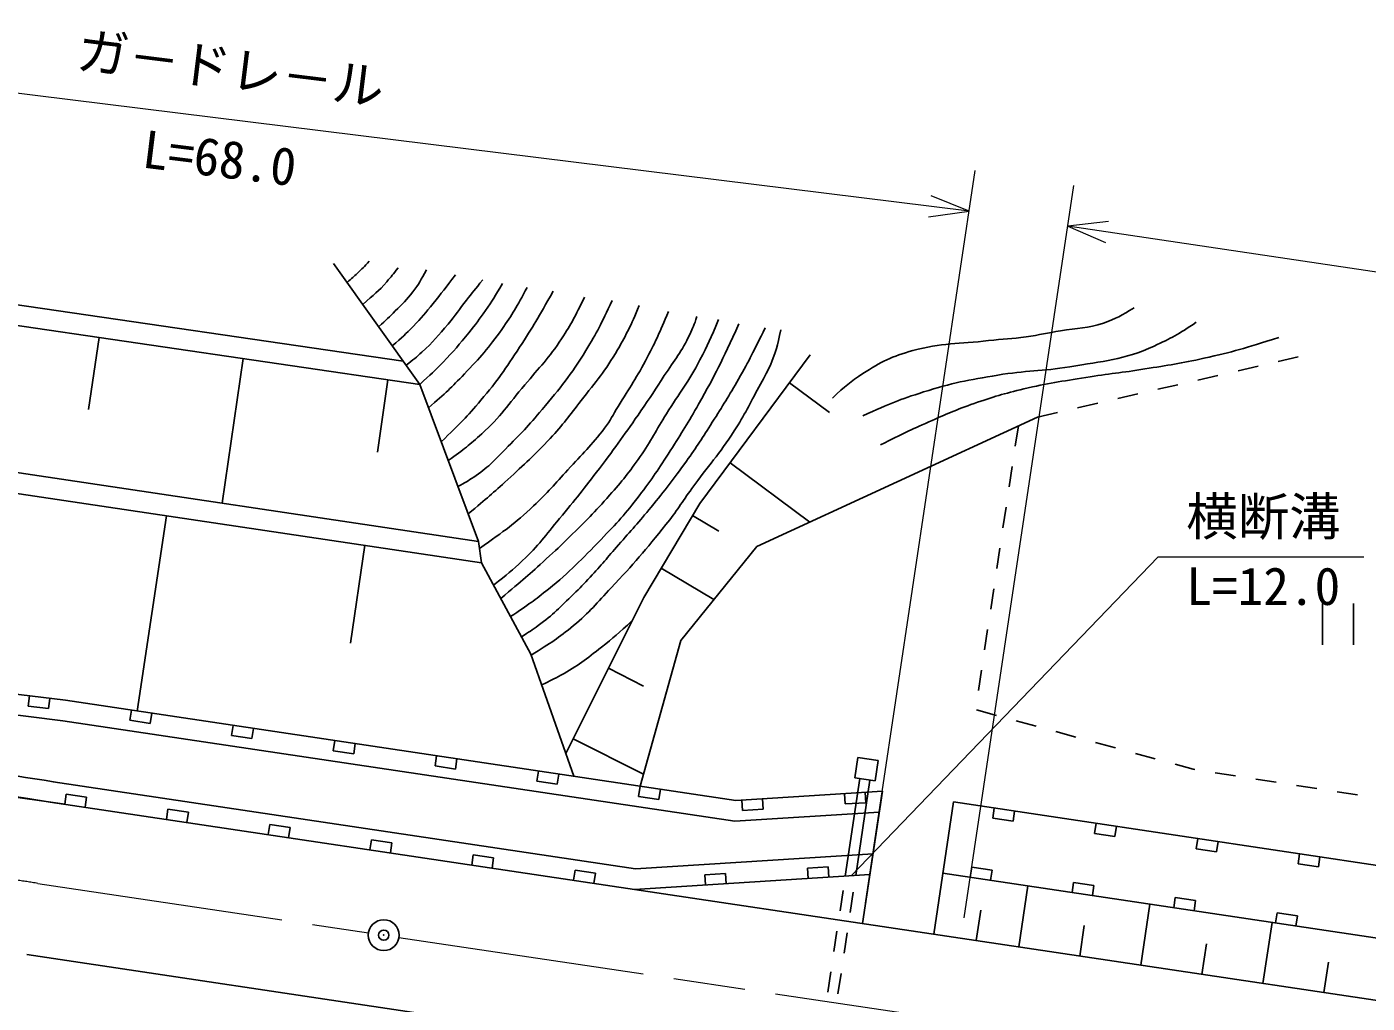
# Model space of a CAD drawing. Units: millimetres, scale not verified. Extents: x 0 to 700000, y -47500 to 447500.
# Drawn here: x 451518 to 516653, y 300602 to 348054 of the extents above; entities that cross this region are included whole.
import ezdxf
from ezdxf.enums import TextEntityAlignment as Align

# ---------------------------------------------------------------- set-up
doc = ezdxf.new("R2010")
doc.units = ezdxf.units.MM
doc.header["$LTSCALE"] = 1000
doc.header["$PDMODE"] = 32
doc.header["$PDSIZE"] = 500
doc.linetypes.add('CHAIN', pattern=[18.5, 12, -1.5, 3.5, -1.5])
doc.layers.add('作業ﾚｲﾔ1', color=7, linetype='Continuous', lineweight=25)
doc.styles.add('@ＭＳ ゴシック', font='')
doc.styles.add('ＭＳ ゴシック', font='')
doc.styles.get('@ＭＳ ゴシック').set_extended_font_data('@MS Gothic')
doc.styles.get('ＭＳ ゴシック').set_extended_font_data('MS Gothic')

msp = doc.modelspace()

# ---------------------------------------------------------------- linework, layer by layer
at = {"layer": '作業ﾚｲﾔ1', "lineweight": 13}
for p, q in [((497314, 339096), (424938, 348054)), ((492280, 305459), (497610, 341074)), ((497068, 304743), (502396, 340346)), ((497314, 339096), (495460, 339847)), ((495333, 338820), (497314, 339096)), ((504088, 338594), (502100, 338368)), ((574296, 327563), (502100, 338368)), ((502100, 338368), (503934, 337570)), ((506488, 322288), (491571, 306794)), ((506488, 322288), (516488, 322288))]:
    msp.add_line(p, q, dxfattribs=at)
at = {"layer": '作業ﾚｲﾔ1'}
for p, q in [((470610, 330676), (466420, 336555)), ((445663, 335336), (469806, 331804)), ((445519, 334346), (470610, 330676)), ((455030, 332955), (454519, 329461)), ((462038, 331930), (461010, 324902)), ((484222, 324891), (489590, 332109)), ((510377, 331336), (511351, 331561)), ((512326, 331786), (513300, 332011)), ((469066, 330902), (468552, 327388)), ((508428, 330886), (509403, 331111)), ((470610, 330676), (473472, 323042)), ((488577, 330748), (490518, 329305)), ((506480, 330436), (507454, 330661)), ((502582, 329536), (503556, 329761)), ((504531, 329986), (505505, 330211)), ((486999, 322793), (500633, 329086)), ((500633, 329086), (501608, 329311)), ((499702, 328656), (499552, 327667)), ((473472, 323042), (443258, 327551)), ((473620, 322009), (442878, 326596)), ((485692, 326867), (489573, 323981)), ((499402, 326678), (499253, 325690)), ((481508, 320325), (484222, 324891)), ((499103, 324701), (498954, 323712)), ((458304, 324295), (456887, 314801)), ((483871, 324300), (485151, 323538)), ((467951, 322855), (467243, 318106)), ((473472, 323042), (473620, 322009)), ((483297, 318228), (486999, 322793)), ((498804, 322723), (498655, 321735)), ((476016, 317559), (473620, 322009)), ((482348, 321739), (484909, 320216)), ((498505, 320746), (498356, 319757)), ((477704, 312741), (481508, 320325)), ((514489, 320021), (514489, 318021)), ((515989, 320021), (515989, 318021)), ((498206, 318768), (498056, 317780)), ((481322, 311144), (483297, 318228)), ((478095, 311627), (476016, 317559)), ((439543, 317034), (453397, 315323)), ((479778, 316877), (481491, 316017)), ((497907, 316791), (497757, 315802)), ((439189, 316070), (453262, 314332)), ((451647, 315540), (451585, 315043)), ((452578, 314921), (452639, 315417)), ((485971, 310448), (453397, 315323)), ((451585, 315043), (452578, 314921)), ((456598, 314844), (456524, 314350)), ((457513, 314202), (457587, 314696)), ((497672, 314855), (498636, 314591)), ((485928, 309443), (453262, 314332)), ((456524, 314350), (457513, 314202)), ((461543, 314104), (461469, 313610)), ((462458, 313462), (462532, 313956)), ((499601, 314327), (500565, 314062)), ((461469, 313610), (462458, 313462)), ((466488, 313364), (466413, 312870)), ((478060, 313450), (481486, 311732)), ((501529, 313798), (502494, 313534)), ((466413, 312870), (467402, 312722)), ((467402, 312722), (467476, 313216)), ((503458, 313270), (504423, 313005)), ((505387, 312741), (506352, 312477)), ((471432, 312624), (471358, 312130)), ((471358, 312130), (472347, 311982)), ((472347, 311982), (472421, 312476)), ((491898, 312543), (491750, 311554)), ((491898, 312543), (492887, 312395)), ((492887, 312395), (492739, 311406)), ((507316, 312213), (508203, 311970)), ((453360, 310273), (445322, 311399)), ((481094, 307133), (452805, 311367)), ((476377, 311884), (476303, 311389)), ((476303, 311389), (477292, 311241)), ((477292, 311241), (477366, 311736)), ((491997, 311517), (491287, 306776)), ((491750, 311554), (492739, 311406)), ((492491, 311443), (491798, 306809)), ((508203, 311970), (508283, 311957)), ((509271, 311803), (510259, 311648)), ((511247, 311494), (512235, 311339)), ((453434, 310768), (453360, 310273)), ((454423, 310620), (453434, 310768)), ((481322, 311144), (481248, 310649)), ((482237, 310501), (482311, 310996)), ((485971, 310448), (493094, 310899)), ((491260, 310783), (491291, 310284)), ((492132, 304470), (493094, 310899)), ((492289, 310347), (492258, 310846)), ((513223, 311185), (514211, 311030)), ((515199, 310876), (516187, 310721)), ((481051, 306129), (452657, 310378)), ((454349, 310125), (454423, 310620)), ((481248, 310649), (482237, 310501)), ((486270, 310467), (486301, 309968)), ((487299, 310031), (487268, 310530)), ((491291, 310284), (492289, 310347)), ((495593, 303952), (496555, 310381)), ((496555, 310381), (570078, 299377)), ((498533, 310085), (498459, 309590)), ((458379, 310028), (458305, 309533)), ((459368, 309880), (458379, 310028)), ((459294, 309385), (459368, 309880)), ((485928, 309443), (492942, 309887)), ((486301, 309968), (487299, 310031)), ((498459, 309590), (499448, 309442)), ((499448, 309442), (499522, 309937)), ((463324, 309288), (463250, 308793)), ((464313, 309140), (463324, 309288)), ((464239, 308645), (464313, 309140)), ((503478, 309345), (503404, 308850)), ((503404, 308850), (504393, 308702)), ((504393, 308702), (504467, 309197)), ((468269, 308547), (468195, 308053)), ((469258, 308399), (468269, 308547)), ((469184, 307905), (469258, 308399)), ((508423, 308605), (508349, 308110)), ((508349, 308110), (509338, 307962)), ((509338, 307962), (509412, 308457)), ((473213, 307807), (473139, 307313)), ((474202, 307659), (473213, 307807)), ((474128, 307165), (474202, 307659)), ((481094, 307133), (492640, 307864)), ((513368, 307864), (513294, 307370)), ((514283, 307222), (514357, 307716)), ((478158, 307067), (478084, 306573)), ((479147, 306919), (478158, 307067)), ((479073, 306425), (479147, 306919)), ((492488, 306852), (481051, 306129)), ((485471, 306909), (484473, 306846)), ((484473, 306846), (484504, 306347)), ((485502, 306410), (485471, 306909)), ((490461, 307225), (489463, 307162)), ((489463, 307162), (489494, 306663)), ((490492, 306726), (490461, 307225)), ((569560, 295915), (496037, 306919)), ((497438, 307215), (497364, 306721)), ((498427, 307067), (497438, 307215)), ((498353, 306573), (498427, 307067)), ((513294, 307370), (514283, 307222)), ((499718, 303335), (500162, 306302)), ((502383, 306475), (502309, 305981)), ((503372, 306327), (502383, 306475)), ((503298, 305833), (503372, 306327)), ((569116, 292948), (481051, 306129)), ((491035, 305089), (491183, 306078)), ((491529, 305015), (491677, 306004)), ((507328, 305735), (507254, 305241)), ((508317, 305587), (507328, 305735)), ((508243, 305093), (508317, 305587)), ((497655, 303644), (497878, 305127)), ((505652, 302447), (506096, 305414)), ((512273, 304995), (512199, 304500)), ((513262, 304847), (512273, 304995)), ((513188, 304352), (513262, 304847)), ((502685, 302891), (502907, 304374)), ((511586, 301559), (512030, 304526)), ((490739, 303111), (490887, 304100)), ((491233, 303037), (491381, 304026)), ((471620, 299957), (451518, 302965)), ((508619, 302003), (508841, 303486)), ((514553, 301115), (514775, 302598)), ((490443, 301133), (490591, 302122)), ((490937, 301059), (491085, 302048))]:
    msp.add_line(p, q, dxfattribs=at)
at = {"layer": '作業ﾚｲﾔ1', "linetype": 'CHAIN', "lineweight": 13}
for p, q in [((452050, 306425), (468121, 304019)), ((469604, 303797), (567782, 289104))]:
    msp.add_line(p, q, dxfattribs=at)
at = {"layer": '作業ﾚｲﾔ1'}
msp.add_circle((468862, 303908), 750, dxfattribs=at)
for radius, end in [(204000, 100.80525), (205000, 85.15457)]:
    msp.add_arc((420875, 108869), radius, 81.03704, end, dxfattribs=at)
at = {"layer": '作業ﾚｲﾔ1', "linetype": 'CHAIN', "lineweight": 13}
msp.add_arc((420875, 108869), 200000, 81.03255, 100.79961, dxfattribs=at)
at = {"layer": '作業ﾚｲﾔ1'}
for points, knots in [([(467079, 335630), (467328, 335838), (467397, 335897), (467591, 336079), (467823, 336296), (467895, 336377), (468158, 336660)], [0, 0, 0, 0, 1, 1, 1, 2, 2, 2, 2]), ([(469559, 336347), (469315, 336016), (469233, 335921), (469007, 335662), (468595, 335190), (468408, 335052), (467840, 334562)], [0, 0, 0, 0, 1, 1, 1, 2, 2, 2, 2]), ([(468613, 333479), (469008, 333836), (469117, 333936), (469424, 334246), (469770, 334594), (469977, 334780), (470274, 335170), (470574, 335563), (470665, 335731), (470945, 336243)], [0, 0, 0, 0, 1, 1, 1, 2, 2, 2, 3, 3, 3, 3]), ([(469275, 332549), (469775, 332980), (469923, 333108), (470304, 333501), (470701, 333909), (470895, 334165), (471258, 334604), (471699, 335138), (471835, 335324), (472346, 336005)], [0, 0, 0, 0, 1, 1, 1, 2, 2, 2, 3, 3, 3, 3]), ([(473672, 335751), (473286, 335277), (473187, 335155), (472882, 334768), (472528, 334318), (472361, 334040), (471988, 333605), (471516, 333055), (471260, 332734), (470721, 332249), (470429, 331986), (470323, 331892), (469949, 331604)], [0, 0, 0, 0, 1, 1, 1, 2, 2, 2, 3, 3, 3, 4, 4, 4, 4]), ([(470610, 330676), (471165, 331172), (471321, 331318), (471750, 331757), (472268, 332289), (472531, 332613), (473001, 333188), (473333, 333593), (473506, 333831), (473806, 334261), (474154, 334759), (474259, 334939), (474641, 335572)], [0, 0, 0, 0, 1, 1, 1, 2, 2, 2, 3, 3, 3, 4, 4, 4, 4]), ([(475835, 335391), (475307, 334414), (475133, 334113), (474598, 333349), (473965, 332445), (473546, 331981), (472783, 331184), (472135, 330505), (471888, 330278), (471039, 329532)], [0, 0, 0, 0, 1, 1, 1, 2, 2, 2, 3, 3, 3, 3]), ([(477093, 335205), (476358, 333893), (476147, 333517), (475464, 332483), (474777, 331444), (474394, 330854), (473588, 329905), (472881, 329074), (472599, 328792), (471655, 327889)], [0, 0, 0, 0, 1, 1, 1, 2, 2, 2, 3, 3, 3, 3]), ([(471997, 326976), (472783, 327533), (473024, 327730), (473629, 328276), (474544, 329102), (474919, 329703), (475712, 330648), (476434, 331508), (476896, 331952), (477506, 332895), (477995, 333652), (478155, 333954), (478619, 334916)], [0, 0, 0, 0, 1, 1, 1, 2, 2, 2, 3, 3, 3, 4, 4, 4, 4]), ([(479960, 334751), (479421, 333592), (479238, 333236), (478681, 332318), (477959, 331126), (477447, 330524), (476557, 329452), (475906, 328666), (475503, 328257), (474784, 327534), (474216, 326963), (473911, 326613), (473237, 326173), (472945, 325982), (472834, 325906), (472468, 325719)], [0, 0, 0, 0, 1, 1, 1, 2, 2, 2, 3, 3, 3, 4, 4, 4, 5, 5, 5, 5]), ([(472970, 324382), (473902, 325165), (474154, 325380), (474887, 326049), (475715, 326806), (476184, 327229), (476949, 328049), (477581, 328727), (477887, 329151), (478454, 329885), (479182, 330825), (479634, 331329), (480228, 332359), (480694, 333168), (480845, 333485), (481279, 334504)], [0, 0, 0, 0, 1, 1, 1, 2, 2, 2, 3, 3, 3, 4, 4, 4, 5, 5, 5, 5]), ([(482702, 334215), (482250, 333148), (482114, 332838), (481671, 331988), (481170, 331023), (480818, 330522), (480248, 329596), (479994, 329183), (479885, 328928), (479588, 328544), (478946, 327714), (478528, 327294), (477815, 326523), (477173, 325829), (476832, 325420), (476145, 324770), (475195, 323874), (474788, 323610), (473521, 322699)], [0, 0, 0, 0, 1, 1, 1, 2, 2, 2, 3, 3, 3, 4, 4, 4, 5, 5, 5, 6, 6, 6, 6]), ([(490662, 330009), (491293, 330600), (491530, 330790), (492151, 331201), (493019, 331775), (493568, 332040), (494571, 332318), (495970, 332705), (496814, 332635), (498257, 332802), (498968, 332884), (499372, 332886), (500081, 332988), (500739, 333082), (501102, 333169), (501756, 333286), (502571, 333431), (503064, 333376), (503841, 333658), (504453, 333880), (504697, 334010), (505330, 334403)], [0, 0, 0, 0, 1, 1, 1, 2, 2, 2, 3, 3, 3, 4, 4, 4, 5, 5, 5, 6, 6, 6, 7, 7, 7, 7]), ([(474204, 320924), (474884, 321445), (475085, 321619), (475608, 322110), (476382, 322837), (476724, 323335), (477403, 324152), (478179, 325087), (478605, 325618), (479341, 326585), (480159, 327659), (480592, 328280), (481362, 329390), (481819, 330049), (482060, 330428), (482496, 331101), (482996, 331872), (483356, 332264), (483733, 333102), (483883, 333434), (483944, 333558), (484084, 333968)], [0, 0, 0, 0, 1, 1, 1, 2, 2, 2, 3, 3, 3, 4, 4, 4, 5, 5, 5, 6, 6, 6, 7, 7, 7, 7]), ([(485136, 333823), (484746, 332888), (484617, 332613), (484228, 331864), (483674, 330795), (483233, 330270), (482599, 329245), (482097, 328433), (481866, 327946), (481321, 327163), (480786, 326396), (480455, 325986), (479836, 325286), (479111, 324467), (478678, 324032), (477897, 323265), (477463, 322838), (477212, 322606), (476763, 322193), (475923, 321418), (475628, 321184), (474552, 320277)], [0, 0, 0, 0, 1, 1, 1, 2, 2, 2, 3, 3, 3, 4, 4, 4, 5, 5, 5, 6, 6, 6, 7, 7, 7, 7]), ([(475028, 319393), (475915, 319983), (476172, 320176), (476866, 320729), (477941, 321584), (478466, 322157), (479423, 323141), (480191, 323931), (480607, 324393), (481279, 325265), (481912, 326086), (482224, 326579), (482785, 327451), (483346, 328324), (483650, 328820), (484166, 329720), (485014, 331198), (485243, 331741), (486125, 333617)], [0, 0, 0, 0, 1, 1, 1, 2, 2, 2, 3, 3, 3, 4, 4, 4, 5, 5, 5, 6, 6, 6, 6]), ([(508346, 333695), (507474, 333099), (507132, 332925), (506298, 332541), (504802, 331853), (503827, 331811), (502203, 331536), (500846, 331306), (500061, 331351), (498703, 331126), (497276, 330890), (496470, 330746), (495092, 330307), (493916, 329933), (493493, 329756), (492151, 329153)], [0, 0, 0, 0, 1, 1, 1, 2, 2, 2, 3, 3, 3, 4, 4, 4, 5, 5, 5, 5]), ([(487404, 333431), (486809, 332227), (486648, 331892), (486105, 330936), (485630, 330100), (485342, 329644), (484826, 328833), (484349, 328083), (484087, 327658), (483568, 326936), (482928, 326045), (482551, 325558), (481857, 324709), (481257, 323974), (480892, 323588), (480269, 322873), (479733, 322258), (479444, 321903), (478887, 321306), (478580, 320977), (478412, 320788), (478083, 320481), (477428, 319870), (477100, 319476), (476371, 318955), (476060, 318733), (475948, 318649), (475556, 318413)], [0, 0, 0, 0, 1, 1, 1, 2, 2, 2, 3, 3, 3, 4, 4, 4, 5, 5, 5, 6, 6, 6, 7, 7, 7, 8, 8, 8, 9, 9, 9, 9]), ([(476030, 317520), (477014, 318129), (477332, 318329), (478083, 318955), (478862, 319604), (479224, 320052), (479918, 320791), (481006, 321947), (481581, 322629), (482579, 323863), (483108, 324518), (483340, 324935), (483836, 325616), (484637, 326715), (485164, 327276), (485899, 328420), (486413, 329222), (486642, 329707), (487095, 330544), (487319, 330960), (487462, 331185), (487651, 331617), (487932, 332256), (487977, 332527), (488167, 333328)], [0, 0, 0, 0, 1, 1, 1, 2, 2, 2, 3, 3, 3, 4, 4, 4, 5, 5, 5, 6, 6, 6, 7, 7, 7, 8, 8, 8, 8]), ([(493007, 327738), (494120, 328294), (494423, 328448), (495353, 328855), (496201, 329227), (496675, 329443), (497549, 329749), (498479, 330074), (499011, 330228), (499969, 330456), (501135, 330734), (501803, 330822), (502985, 331015), (504101, 331196), (504735, 331242), (505852, 331424), (506975, 331608), (507607, 331702), (508718, 331945), (510163, 332261), (510651, 332425), (512367, 332951)], [0, 0, 0, 0, 1, 1, 1, 2, 2, 2, 3, 3, 3, 4, 4, 4, 5, 5, 5, 6, 6, 6, 7, 7, 7, 7]), ([(480940, 319193), (480253, 318563), (480049, 318383), (479442, 317907), (478706, 317329), (478296, 316990), (477473, 316544), (477113, 316349), (476982, 316275), (476535, 316078)], [0, 0, 0, 0, 1, 1, 1, 2, 2, 2, 3, 3, 3, 3])]:
    msp.add_open_spline(points, degree=3, knots=knots, dxfattribs=at)
msp.add_point((468862, 303908), dxfattribs=at)

# ---------------------------------------------------------------- texts
at = {"layer": '作業ﾚｲﾔ1', "style": 'ＭＳ ゴシック'}
msp.add_text('ガ－ドレ－ル', height=1833, rotation=352.944, dxfattribs=at).set_placement((461249, 344568), align=Align.BOTTOM_CENTER)
at = {"layer": '作業ﾚｲﾔ1', "style": '@ＭＳ ゴシック'}
msp.add_text('L=68.0', height=1833, rotation=352.944, dxfattribs=at).set_placement((461003, 342583), align=Align.TOP_CENTER)
at = {"layer": '作業ﾚｲﾔ1', "style": 'ＭＳ ゴシック'}
msp.add_text('横断溝', height=1833, dxfattribs=at).set_placement((507863, 322788), align=Align.BOTTOM_LEFT)
msp.add_text('L=12.0', height=1833, dxfattribs=at).set_placement((507863, 321788), align=Align.TOP_LEFT)

doc.saveas('drawing.dxf')
